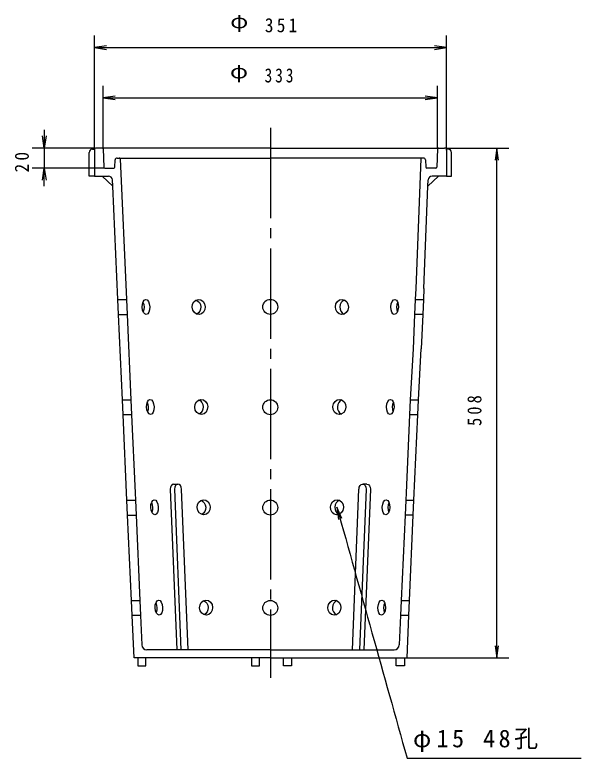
# Model space of a CAD drawing. Units: millimetres, scale not verified. Extents: x -1324 to 1416, y -421 to 874.
# Drawn here: x 851 to 1416, y -421 to 320 of the extents above; entities that cross this region are included whole.
import ezdxf
from ezdxf.enums import TextEntityAlignment as Align

# ---------------------------------------------------------------- set-up
doc = ezdxf.new("R2010")
doc.units = ezdxf.units.MM
doc.header["$LTSCALE"] = 10
doc.linetypes.add('CHAIN2', pattern=[12, 9, -1, 1, -1])
doc.layers.add('0-0_1', color=7, linetype='Continuous')
doc.styles.add('ＭＳ ゴシック', font='')
doc.styles.get('ＭＳ ゴシック').set_extended_font_data('MS Gothic')

# ---------------------------------------------------------------- blocks, each defined once
blk = doc.blocks.new('D2798')
at = {"layer": '0-0_1', "color": 2}
for p, q in [((962.135, 478.402), (961.535, 474.402)), ((978.202, 474.402), (957.535, 474.402)), ((961.535, 474.402), (961.535, 467.736)), ((981.287, 467.736), (957.535, 467.736)), ((960.935, 463.736), (961.535, 467.736))]:
    blk.add_line(p, q, dxfattribs=at)
for points in [[(961.535, 480.402), (961.535, 474.402), (960.935, 478.402)], [(961.535, 461.736), (961.535, 467.736), (962.135, 463.736)]]:
    blk.add_lwpolyline(points, dxfattribs=at)
at = {"layer": '0-0_1', "insert": (956.495, 466.288), "char_height": 4.692, "attachment_point": 7, "rotation": 90, "style": 'ＭＳ ゴシック'}
blk.add_mtext('\\T1.37;\\W0.9;20', dxfattribs=at)
blk = doc.blocks.new('D2800')
at = {"layer": '0-0_1', "color": 2}
for p, q in [((1095.11, 474.402), (1115.869, 474.402)), ((1111.869, 305.069), (1111.869, 474.402)), ((1081.944, 305.069), (1115.869, 305.069))]:
    blk.add_line(p, q, dxfattribs=at)
for points in [[(1112.469, 470.402), (1111.869, 474.402), (1111.269, 470.402)], [(1111.269, 309.069), (1111.869, 305.069), (1112.469, 309.069)]]:
    blk.add_lwpolyline(points, dxfattribs=at)
at = {"layer": '0-0_1', "insert": (1106.829, 382.075), "char_height": 4.692, "attachment_point": 7, "rotation": 90, "style": 'ＭＳ ゴシック'}
blk.add_mtext('\\T1.38;\\W0.85;508', dxfattribs=at)
blk = doc.blocks.new('D2801')
at = {"layer": '0-0_1', "color": 2}
for p, q in [((978.202, 474.402), (978.202, 511.736)), ((1095.202, 474.402), (1095.202, 511.736)), ((978.202, 507.736), (1095.202, 507.736))]:
    blk.add_line(p, q, dxfattribs=at)
for points in [[(982.202, 508.336), (978.202, 507.736), (982.202, 507.136)], [(1091.202, 507.136), (1095.202, 507.736), (1091.202, 508.336)]]:
    blk.add_lwpolyline(points, dxfattribs=at)
at = {"layer": '0-0_1', "style": 'ＭＳ ゴシック', "width": 1.25}
blk.add_text('φ', height=4.692, dxfattribs=at).set_placement((1023.281, 512.776), align=Align.BOTTOM_LEFT)
at = {"layer": '0-0_1', "insert": (1034.801, 512.776), "char_height": 4.692, "attachment_point": 7, "style": 'ＭＳ ゴシック'}
blk.add_mtext('\\T1.38;\\W0.9;351', dxfattribs=at)
blk = doc.blocks.new('D2802')
at = {"layer": '0-0_1', "color": 2}
for p, q in [((981.12, 474.402), (981.12, 495.069)), ((1092.12, 474.402), (1092.12, 495.069)), ((981.12, 491.069), (1092.12, 491.069))]:
    blk.add_line(p, q, dxfattribs=at)
for points in [[(985.12, 491.669), (981.12, 491.069), (985.12, 490.469)], [(1088.12, 490.469), (1092.12, 491.069), (1088.12, 491.669)]]:
    blk.add_lwpolyline(points, dxfattribs=at)
at = {"layer": '0-0_1', "style": 'ＭＳ ゴシック', "width": 1.25}
blk.add_text('φ', height=4.692, dxfattribs=at).set_placement((1023.2, 496.109), align=Align.BOTTOM_LEFT)
at = {"layer": '0-0_1', "insert": (1034.72, 496.109), "char_height": 4.692, "attachment_point": 7, "style": 'ＭＳ ゴシック'}
blk.add_mtext('\\T1.38;\\W0.8;333', dxfattribs=at)
blk = doc.blocks.new('blk2935')
at = {"layer": '0-0_1'}
blk.add_arc((0, 0), 0.333, 359.4811, 88.1567, dxfattribs=at)
blk = doc.blocks.new('block87')
at = {"layer": '0-0_1', "xscale": 5, "yscale": 3.535534, "rotation": 92.57073}
blk.add_blockref('blk2935', (376.518, -88.293), dxfattribs=at)
blk = doc.blocks.new('blk2936')
at = {"layer": '0-0_1'}
blk.add_arc((0, 0), 0.333, 268.2065, 88.1567, dxfattribs=at)
blk = doc.blocks.new('block88')
at = {"layer": '0-0_1', "xscale": 5, "yscale": 3.535534, "rotation": 92.57073}
blk.add_blockref('blk2936', (377.932, -88.293), dxfattribs=at)
blk = doc.blocks.new('blk2940')
at = {"layer": '0-0_1'}
blk.add_arc((0, 0), 0.333, 359.4811, 88.1567, dxfattribs=at)
blk = doc.blocks.new('block89')
at = {"layer": '0-0_1', "xscale": 5, "yscale": -3.535534, "rotation": 87.42927}
blk.add_blockref('blk2940', (440.637, -88.293), dxfattribs=at)
blk = doc.blocks.new('blk2941')
at = {"layer": '0-0_1'}
blk.add_arc((0, 0), 0.333, 268.2065, 88.1567, dxfattribs=at)
blk = doc.blocks.new('block90')
at = {"layer": '0-0_1', "xscale": 5, "yscale": -3.535534, "rotation": 87.42927}
blk.add_blockref('blk2941', (439.223, -88.293), dxfattribs=at)
blk = doc.blocks.new('blk2982')
at = {"layer": '0-0_1'}
blk.add_circle((0, 0), 0.333, dxfattribs=at)
blk = doc.blocks.new('block91')
at = {"layer": '0-0_1', "xscale": 7.5, "yscale": 3.75, "rotation": 92.386}
blk.add_blockref('blk2982', (367.274, -27.766), dxfattribs=at)
blk = doc.blocks.new('blk2983')
at = {"layer": '0-0_1'}
blk.add_arc((0, 0), 0.333, 20.1663, 159.8337, dxfattribs=at)
blk = doc.blocks.new('block92')
at = {"layer": '0-0_1', "xscale": 7.5, "yscale": -6.495191, "rotation": 92.386}
blk.add_blockref('blk2983', (383.315, -27.828), dxfattribs=at)
blk = doc.blocks.new('blk2984')
at = {"layer": '0-0_1'}
blk.add_arc((0, 0), 0.333, 49.2391, 130.7609, dxfattribs=at)
blk = doc.blocks.new('block93')
at = {"layer": '0-0_1', "xscale": 7.5, "yscale": -3.75, "rotation": 92.386}
blk.add_blockref('blk2984', (365.382, -27.844), dxfattribs=at)
blk = doc.blocks.new('blk2985')
at = {"layer": '0-0_1'}
blk.add_circle((0, 0), 0.333, dxfattribs=at)
blk = doc.blocks.new('block94')
at = {"layer": '0-0_1', "xscale": 7.5, "yscale": 6.495191, "rotation": 92.386}
blk.add_blockref('blk2985', (384.806, -27.766), dxfattribs=at)
blk = doc.blocks.new('blk2986')
at = {"layer": '0-0_1'}
blk.add_arc((0, 0), 0.333, 49.2391, 130.7609, dxfattribs=at)
blk = doc.blocks.new('block95')
at = {"layer": '0-0_1', "xscale": 7.5, "yscale": -3.75, "rotation": 92.386}
blk.add_blockref('blk2986', (366.814, -61.04), dxfattribs=at)
blk = doc.blocks.new('blk2987')
at = {"layer": '0-0_1'}
blk.add_arc((0, 0), 0.333, 49.2391, 130.7609, dxfattribs=at)
blk = doc.blocks.new('block96')
at = {"layer": '0-0_1', "xscale": 7.5, "yscale": -3.75, "rotation": 92.386}
blk.add_blockref('blk2987', (369.683, -127.707), dxfattribs=at)
blk = doc.blocks.new('blk2988')
at = {"layer": '0-0_1'}
blk.add_arc((0, 0), 0.333, 49.2391, 130.7609, dxfattribs=at)
blk = doc.blocks.new('block97')
at = {"layer": '0-0_1', "xscale": 7.5, "yscale": -3.75, "rotation": 92.386}
blk.add_blockref('blk2988', (368.245, -94.373), dxfattribs=at)
blk = doc.blocks.new('blk2989')
at = {"layer": '0-0_1'}
blk.add_circle((0, 0), 0.333, dxfattribs=at)
blk = doc.blocks.new('block98')
at = {"layer": '0-0_1', "xscale": 7.5, "yscale": 3.75, "rotation": 92.386}
blk.add_blockref('blk2989', (370.137, -94.295), dxfattribs=at)
blk = doc.blocks.new('blk2990')
at = {"layer": '0-0_1'}
blk.add_arc((0, 0), 0.333, 20.1663, 159.8337, dxfattribs=at)
blk = doc.blocks.new('block99')
at = {"layer": '0-0_1', "xscale": 7.5, "yscale": -6.495191, "rotation": 92.386}
blk.add_blockref('blk2990', (384.955, -94.357), dxfattribs=at)
blk = doc.blocks.new('blk2991')
at = {"layer": '0-0_1'}
blk.add_circle((0, 0), 0.333, dxfattribs=at)
blk = doc.blocks.new('block100')
at = {"layer": '0-0_1', "xscale": 7.5, "yscale": 3.75, "rotation": 92.386}
blk.add_blockref('blk2991', (371.575, -127.628), dxfattribs=at)
blk = doc.blocks.new('blk2992')
at = {"layer": '0-0_1'}
blk.add_circle((0, 0), 0.333, dxfattribs=at)
blk = doc.blocks.new('block101')
at = {"layer": '0-0_1', "xscale": 7.5, "yscale": 6.495191, "rotation": 92.386}
blk.add_blockref('blk2992', (386.446, -94.295), dxfattribs=at)
blk = doc.blocks.new('blk2993')
at = {"layer": '0-0_1'}
blk.add_circle((0, 0), 0.333, dxfattribs=at)
blk = doc.blocks.new('block102')
at = {"layer": '0-0_1', "xscale": 7.5, "yscale": 3.75, "rotation": 92.386}
blk.add_blockref('blk2993', (368.706, -60.961), dxfattribs=at)
blk = doc.blocks.new('blk2994')
at = {"layer": '0-0_1'}
blk.add_arc((0, 0), 0.333, 20.1663, 159.8337, dxfattribs=at)
blk = doc.blocks.new('block103')
at = {"layer": '0-0_1', "xscale": 7.5, "yscale": -6.495191, "rotation": 92.386}
blk.add_blockref('blk2994', (384.132, -61.023), dxfattribs=at)
blk = doc.blocks.new('blk2995')
at = {"layer": '0-0_1'}
blk.add_circle((0, 0), 0.333, dxfattribs=at)
blk = doc.blocks.new('block104')
at = {"layer": '0-0_1', "xscale": 7.5, "yscale": 6.495191, "rotation": 92.386}
blk.add_blockref('blk2995', (385.623, -60.961), dxfattribs=at)
blk = doc.blocks.new('blk2996')
at = {"layer": '0-0_1'}
blk.add_arc((0, 0), 0.333, 20.1663, 159.8337, dxfattribs=at)
blk = doc.blocks.new('block105')
at = {"layer": '0-0_1', "xscale": 7.5, "yscale": -6.495191, "rotation": 92.386}
blk.add_blockref('blk2996', (385.778, -127.69), dxfattribs=at)
blk = doc.blocks.new('blk2997')
at = {"layer": '0-0_1'}
blk.add_circle((0, 0), 0.333, dxfattribs=at)
blk = doc.blocks.new('block106')
at = {"layer": '0-0_1', "xscale": 7.5, "yscale": 6.495191, "rotation": 92.386}
blk.add_blockref('blk2997', (387.269, -127.628), dxfattribs=at)
blk = doc.blocks.new('blk3000')
at = {"layer": '0-0_1'}
blk.add_circle((0, 0), 0.333, dxfattribs=at)
blk = doc.blocks.new('block107')
at = {"layer": '0-0_1', "xscale": 7.5, "yscale": 6.495191, "rotation": 87.614}
blk.add_blockref('blk3000', (429.885, -127.628), dxfattribs=at)
blk = doc.blocks.new('blk3003')
at = {"layer": '0-0_1'}
blk.add_arc((0, 0), 0.333, 20.1663, 159.8337, dxfattribs=at)
blk = doc.blocks.new('block108')
at = {"layer": '0-0_1', "xscale": 7.5, "yscale": 6.495191, "rotation": 87.614}
blk.add_blockref('blk3003', (431.377, -127.69), dxfattribs=at)
blk = doc.blocks.new('blk3006')
at = {"layer": '0-0_1'}
blk.add_circle((0, 0), 0.333, dxfattribs=at)
blk = doc.blocks.new('block109')
at = {"layer": '0-0_1', "xscale": 7.5, "yscale": 6.495191, "rotation": 87.614}
blk.add_blockref('blk3006', (431.531, -60.961), dxfattribs=at)
blk = doc.blocks.new('blk3008')
at = {"layer": '0-0_1'}
blk.add_arc((0, 0), 0.333, 20.1663, 159.8337, dxfattribs=at)
blk = doc.blocks.new('block110')
at = {"layer": '0-0_1', "xscale": 7.5, "yscale": 6.495191, "rotation": 87.614}
blk.add_blockref('blk3008', (433.023, -61.023), dxfattribs=at)
blk = doc.blocks.new('blk3037')
at = {"layer": '0-0_1'}
blk.add_circle((0, 0), 0.333, dxfattribs=at)
blk = doc.blocks.new('block111')
at = {"layer": '0-0_1', "xscale": 7.5, "yscale": 3.75, "rotation": 87.614}
blk.add_blockref('blk3037', (448.449, -60.961), dxfattribs=at)
blk = doc.blocks.new('blk3038')
at = {"layer": '0-0_1'}
blk.add_circle((0, 0), 0.333, dxfattribs=at)
blk = doc.blocks.new('block112')
at = {"layer": '0-0_1', "xscale": 7.5, "yscale": 6.495191, "rotation": 87.614}
blk.add_blockref('blk3038', (430.708, -94.295), dxfattribs=at)
blk = doc.blocks.new('blk3039')
at = {"layer": '0-0_1'}
blk.add_circle((0, 0), 0.333, dxfattribs=at)
blk = doc.blocks.new('block113')
at = {"layer": '0-0_1', "xscale": 7.5, "yscale": 3.75, "rotation": 87.614}
blk.add_blockref('blk3039', (445.58, -127.628), dxfattribs=at)
blk = doc.blocks.new('blk3047')
at = {"layer": '0-0_1'}
blk.add_arc((0, 0), 0.333, 20.1663, 159.8337, dxfattribs=at)
blk = doc.blocks.new('block114')
at = {"layer": '0-0_1', "xscale": 7.5, "yscale": 6.495191, "rotation": 87.614}
blk.add_blockref('blk3047', (432.2, -94.357), dxfattribs=at)
blk = doc.blocks.new('blk3048')
at = {"layer": '0-0_1'}
blk.add_circle((0, 0), 0.333, dxfattribs=at)
blk = doc.blocks.new('block115')
at = {"layer": '0-0_1', "xscale": 7.5, "yscale": 3.75, "rotation": 87.614}
blk.add_blockref('blk3048', (447.018, -94.295), dxfattribs=at)
blk = doc.blocks.new('blk3051')
at = {"layer": '0-0_1'}
blk.add_arc((0, 0), 0.333, 49.2391, 130.7609, dxfattribs=at)
blk = doc.blocks.new('block116')
at = {"layer": '0-0_1', "xscale": 7.5, "yscale": 3.75, "rotation": 87.614}
blk.add_blockref('blk3051', (448.91, -94.373), dxfattribs=at)
blk = doc.blocks.new('blk3054')
at = {"layer": '0-0_1'}
blk.add_arc((0, 0), 0.333, 49.2391, 130.7609, dxfattribs=at)
blk = doc.blocks.new('block117')
at = {"layer": '0-0_1', "xscale": 7.5, "yscale": 3.75, "rotation": 87.614}
blk.add_blockref('blk3054', (447.472, -127.707), dxfattribs=at)
blk = doc.blocks.new('blk3060')
at = {"layer": '0-0_1'}
blk.add_arc((0, 0), 0.333, 49.2391, 130.7609, dxfattribs=at)
blk = doc.blocks.new('block118')
at = {"layer": '0-0_1', "xscale": 7.5, "yscale": 3.75, "rotation": 87.614}
blk.add_blockref('blk3060', (450.341, -61.04), dxfattribs=at)
blk = doc.blocks.new('blk3061')
at = {"layer": '0-0_1'}
blk.add_circle((0, 0), 0.333, dxfattribs=at)
blk = doc.blocks.new('block119')
at = {"layer": '0-0_1', "xscale": 7.5, "yscale": 6.495191, "rotation": 87.614}
blk.add_blockref('blk3061', (432.348, -27.766), dxfattribs=at)
blk = doc.blocks.new('blk3064')
at = {"layer": '0-0_1'}
blk.add_arc((0, 0), 0.333, 49.2391, 130.7609, dxfattribs=at)
blk = doc.blocks.new('block120')
at = {"layer": '0-0_1', "xscale": 7.5, "yscale": 3.75, "rotation": 87.614}
blk.add_blockref('blk3064', (451.773, -27.844), dxfattribs=at)
blk = doc.blocks.new('blk3065')
at = {"layer": '0-0_1'}
blk.add_arc((0, 0), 0.333, 20.1663, 159.8337, dxfattribs=at)
blk = doc.blocks.new('block121')
at = {"layer": '0-0_1', "xscale": 7.5, "yscale": 6.495191, "rotation": 87.614}
blk.add_blockref('blk3065', (433.84, -27.828), dxfattribs=at)
blk = doc.blocks.new('blk3068')
at = {"layer": '0-0_1'}
blk.add_circle((0, 0), 0.333, dxfattribs=at)
blk = doc.blocks.new('block122')
at = {"layer": '0-0_1', "xscale": 7.5, "yscale": 3.75, "rotation": 87.614}
blk.add_blockref('blk3068', (449.881, -27.766), dxfattribs=at)

msp = doc.modelspace()

# ---------------------------------------------------------------- linework, layer by layer
at = {"layer": '0-0_1', "color": 2, "linetype": 'CHAIN2'}
msp.add_line((1106.2, 207.47), (1106.2, -340.53), dxfattribs=at)
at = {"layer": '0-0_1'}
for p, q in [((928.99, 186.47), (930.76, 186.47)), ((930.73, 185.47), (930.73, 159.47)), ((938.51, 187.47), (932.73, 187.47)), ((939.73, 187.47), (938.51, 187.47)), ((939.51, 186.49), (939.96, 168.44)), ((1106.23, 187.47), (939.73, 187.47)), ((1106.23, 187.47), (1272.73, 187.47)), ((1272.46, 186.49), (1272.01, 168.44)), ((1272.73, 187.47), (1273.46, 187.47)), ((1273.46, 187.47), (1279.73, 187.47)), ((1282.99, 186.47), (1281.47, 186.47)), ((925.49, 159.47), (925.49, 182.97)), ((1286.49, 159.47), (1286.49, 182.97)), ((951.04, 168.42), (951.39, 175.57)), ((953.39, 177.47), (955.25, 177.47)), ((955.25, 177.47), (1106.2, 177.47)), ((956.25, 176.51), (962.56, 36.63)), ((1257.16, 177.47), (1106.2, 177.47)), ((1256.16, 176.51), (1250.92, 47.47)), ((1257.16, 177.47), (1256.93, 177.47)), ((1258.59, 177.47), (1257.16, 177.47)), ((1260.58, 175.57), (1260.94, 168.42)), ((940.96, 167.47), (950.04, 167.47)), ((1271.01, 167.47), (1261.94, 167.47)), ((930.49, 159.47), (925.49, 159.47)), ((930.73, 159.47), (938.52, 159.47)), ((938.52, 159.47), (944.7, 159.47)), ((938.52, 159.47), (948.95, 149.47)), ((948.95, 149.47), (948.69, 155.63)), ((1273.47, 159.47), (1263.05, 149.47)), ((1263.05, 149.47), (1263.3, 155.63)), ((1273.47, 159.47), (1267.3, 159.47)), ((1281.49, 159.47), (1286.49, 159.47)), ((954.06, 36.63), (948.95, 149.47)), ((1259.05, 47.47), (1263.05, 149.47)), ((1250.92, 47.47), (1250.43, 36.6)), ((1259.05, 47.47), (1258.56, 36.6)), ((954.06, 36.63), (962.56, 36.63)), ((962.56, 36.63), (963.23, 21.61)), ((1250.43, 36.6), (1249.76, 21.59)), ((1250.43, 36.6), (1258.56, 36.6)), ((1258.56, 36.6), (1257.9, 21.59)), ((954.74, 21.61), (963.23, 21.61)), ((963.23, 21.61), (967.05, -63.4)), ((1249.76, 21.59), (1248.23, -12.53)), ((1257.9, 21.59), (1249.76, 21.59)), ((1257.9, 21.59), (1256.39, -12.53)), ((1248.23, -12.53), (1245.42, -63.4)), ((1253.62, -63.4), (1256.39, -12.53)), ((959.27, -78.39), (958.59, -63.4)), ((958.59, -63.4), (967.05, -63.4)), ((967.05, -63.4), (967.72, -78.39)), ((1245.42, -63.4), (1244.75, -78.39)), ((1245.42, -63.4), (1253.62, -63.4)), ((1252.96, -78.39), (1253.62, -63.4)), ((967.72, -78.39), (959.27, -78.39)), ((967.72, -78.39), (971.2, -156)), ((1244.75, -78.39), (1241.26, -156)), ((1252.96, -78.39), (1244.75, -78.39)), ((1009.62, -147.53), (1013.86, -147.53)), ((1202.36, -147.53), (1198.12, -147.53)), ((1006.27, -152.53), (1012.75, -312.53)), ((1010.52, -152.53), (1016.99, -312.53)), ((1024.06, -312.53), (1017.59, -152.53)), ((1187.91, -312.53), (1194.39, -152.53)), ((1201.46, -152.53), (1194.99, -312.53)), ((1205.71, -152.53), (1199.23, -312.53)), ((971.2, -156), (971.54, -163.37)), ((1241.26, -156), (1240.93, -163.37)), ((963.12, -163.37), (971.54, -163.37)), ((971.54, -163.37), (972.21, -178.39)), ((1240.93, -163.37), (1240.26, -178.39)), ((1240.93, -163.37), (1249.19, -163.37)), ((963.8, -178.39), (972.21, -178.39)), ((972.21, -178.39), (976.02, -263.33)), ((1240.26, -178.39), (1236.44, -263.33)), ((1248.53, -178.39), (1240.26, -178.39)), ((1244.77, -263.33), (1248.53, -178.39)), ((968.32, -278.39), (967.64, -263.33)), ((967.64, -263.33), (976.02, -263.33)), ((976.02, -263.33), (976.7, -278.39)), ((1236.44, -263.33), (1235.77, -278.39)), ((1236.44, -263.33), (1244.77, -263.33)), ((1244.1, -278.39), (1244.77, -263.33)), ((970.23, -320.53), (968.32, -278.39)), ((976.7, -278.39), (968.32, -278.39)), ((976.7, -278.39), (978.02, -307.76)), ((1235.77, -278.39), (1234.45, -307.76)), ((1244.1, -278.39), (1235.77, -278.39)), ((1242.23, -320.53), (1244.1, -278.39)), ((983.15, -312.53), (983.01, -312.53)), ((1003.73, -312.53), (983.15, -312.53)), ((1070.23, -312.53), (1003.73, -312.53)), ((1106.23, -312.53), (1070.23, -312.53)), ((1106.23, -312.53), (1142.23, -312.53)), ((1142.23, -312.53), (1208.73, -312.53)), ((1208.73, -312.53), (1229.31, -312.53)), ((1229.31, -312.53), (1229.45, -312.53)), ((1002.23, -320.53), (970.23, -320.53)), ((973.85, -320.53), (973.85, -328.53)), ((981.85, -328.53), (981.85, -320.53)), ((1071.73, -320.53), (1002.23, -320.53)), ((1106.23, -320.53), (1071.73, -320.53)), ((1087.19, -320.53), (1087.19, -328.53)), ((1095.19, -328.53), (1095.19, -320.53)), ((1106.23, -320.53), (1140.73, -320.53)), ((1119.19, -328.53), (1119.19, -320.53)), ((1127.19, -320.53), (1127.19, -328.53)), ((1140.73, -320.53), (1210.23, -320.53)), ((1210.23, -320.53), (1242.23, -320.53)), ((1231.57, -328.53), (1231.57, -320.53)), ((1239.57, -320.53), (1239.57, -328.53)), ((973.85, -328.53), (981.85, -328.53)), ((1087.19, -328.53), (1095.19, -328.53)), ((1127.19, -328.53), (1119.19, -328.53)), ((1239.57, -328.53), (1231.57, -328.53))]:
    msp.add_line(p, q, dxfattribs=at)
for points in [[(1281.73, 185.47), (1281.73, 159.47), (1273.47, 159.47)], [(958.59, -63.4), (954.74, 21.61), (954.06, 36.63)], [(967.64, -263.33), (963.8, -178.39), (963.12, -163.37), (959.27, -78.39)], [(1248.53, -178.39), (1249.19, -163.37), (1252.96, -78.39)]]:
    msp.add_lwpolyline(points, dxfattribs=at)
at = {"layer": '0-0_1', "color": 2}
for points in [[(1172.38, -170.53), (1174.56, -178.35), (1176.75, -186.16), (1178.93, -193.97), (1181.11, -201.78), (1183.3, -209.6), (1185.48, -217.41), (1187.66, -225.22), (1189.84, -233.03), (1192.03, -240.85), (1194.21, -248.66), (1196.39, -256.47), (1198.58, -264.28), (1200.76, -272.1), (1202.94, -279.91), (1205.12, -287.72), (1207.31, -295.53), (1209.49, -303.35), (1211.67, -311.16), (1213.86, -318.97), (1216.04, -326.78), (1218.22, -334.6), (1220.4, -342.41), (1222.59, -350.22), (1224.77, -358.03), (1226.95, -365.85), (1229.14, -373.66), (1231.32, -381.47), (1233.5, -389.28), (1235.68, -397.1), (1237.87, -404.91), (1240.05, -412.72), (1242.23, -420.53), (1247.66, -420.53), (1253.08, -420.53), (1258.5, -420.53), (1263.92, -420.53), (1269.35, -420.53), (1274.77, -420.53), (1280.19, -420.53)], [(1177.34, -181.61), (1172.38, -170.53), (1173.88, -182.58)], [(1280.19, -420.53), (1285.61, -420.53), (1291.04, -420.53), (1296.46, -420.53), (1301.88, -420.53), (1307.3, -420.53), (1312.73, -420.53), (1318.15, -420.53), (1323.57, -420.53), (1328.99, -420.53), (1334.42, -420.53), (1339.84, -420.53), (1345.26, -420.53), (1350.68, -420.53), (1356.11, -420.53), (1361.53, -420.53), (1366.95, -420.53), (1372.37, -420.53), (1377.8, -420.53), (1383.22, -420.53), (1388.64, -420.53), (1394.06, -420.53), (1399.49, -420.53), (1404.91, -420.53), (1410.33, -420.53), (1415.75, -420.53)]]:
    msp.add_lwpolyline(points, dxfattribs=at)
at = {"layer": '0-0_1'}
for centre in [(1105.99, 29.13), (1105.99, -70.87), (1105.99, -170.87), (1105.99, -270.87)]:
    msp.add_circle(centre, 7.5, dxfattribs=at)
for centre, radius, start, end in [((928.99, 182.97), 3.5, 90, 180), ((932.73, 185.47), 2, 90, 180), ((938.51, 186.47), 1, 1.4321, 90), ((1273.46, 186.47), 1, 90, 178.5679), ((1279.73, 185.47), 2, 0, 90), ((1282.99, 182.97), 3.5, 0, 90), ((953.39, 175.47), 2, 90, 177.13759), ((955.25, 176.47), 1, 2.57074, 90), ((1257.16, 176.47), 1, 90, 177.42926), ((1258.59, 175.47), 2, 2.86241, 90), ((940.96, 168.47), 1, 181.4321, 270), ((950.04, 168.47), 1, 270, 357.13759), ((1261.94, 168.47), 1, 182.86241, 270), ((1271.01, 168.47), 1, 270, 358.5679), ((944.7, 155.47), 4, 2.38594, 90), ((1267.3, 155.47), 4, 90, 177.61406), ((983.01, -307.53), 5, 182.57074, 270), ((1229.45, -307.53), 5, 270, 357.42926)]:
    msp.add_arc(centre, radius, start, end, dxfattribs=at)

# ---------------------------------------------------------------- block references
at = {"layer": '0-0_1', "xscale": 3, "yscale": 3}
for name, p in [('D2801', (-2003.87, -1235.74)), ('D2802', (-2003.87, -1235.74)), ('D2798', (-2003.87, -1235.74)), ('D2800', (-2003.87, -1235.74)), ('block91', (-119.74, 112.35)), ('block93', (-119.74, 112.35)), ('block94', (-119.74, 112.35)), ('block92', (-119.74, 112.35)), ('block119', (-119.74, 112.35)), ('block121', (-119.74, 112.35)), ('block122', (-119.74, 112.35)), ('block120', (-119.74, 112.35)), ('block102', (-119.74, 112.35)), ('block95', (-119.74, 112.35)), ('block104', (-119.74, 112.35)), ('block103', (-119.74, 112.35)), ('block109', (-119.74, 112.35)), ('block110', (-119.74, 112.35)), ('block111', (-119.74, 112.35)), ('block118', (-119.74, 112.35)), ('block87', (-119.74, 112.35)), ('block88', (-119.74, 112.35)), ('block90', (-119.74, 112.35)), ('block89', (-119.74, 112.35)), ('block98', (-119.74, 112.35)), ('block101', (-119.74, 112.35)), ('block112', (-119.74, 112.35)), ('block115', (-119.74, 112.35)), ('block97', (-119.74, 112.35)), ('block99', (-119.74, 112.35)), ('block114', (-119.74, 112.35)), ('block116', (-119.74, 112.35)), ('block100', (-119.74, 112.35)), ('block96', (-119.74, 112.35)), ('block106', (-119.74, 112.35)), ('block105', (-119.74, 112.35)), ('block107', (-119.74, 112.35)), ('block108', (-119.74, 112.35)), ('block113', (-119.74, 112.35)), ('block117', (-119.74, 112.35))]:
    msp.add_blockref(name, p, dxfattribs=at)

# ---------------------------------------------------------------- texts
at = {"layer": '0-0_1', "insert": (1248.23, -414.53), "char_height": 17.6, "attachment_point": 7, "style": 'ＭＳ ゴシック'}
msp.add_mtext('\\T1.29;φ15\\~48孔', dxfattribs=at)

doc.saveas('drawing.dxf')
